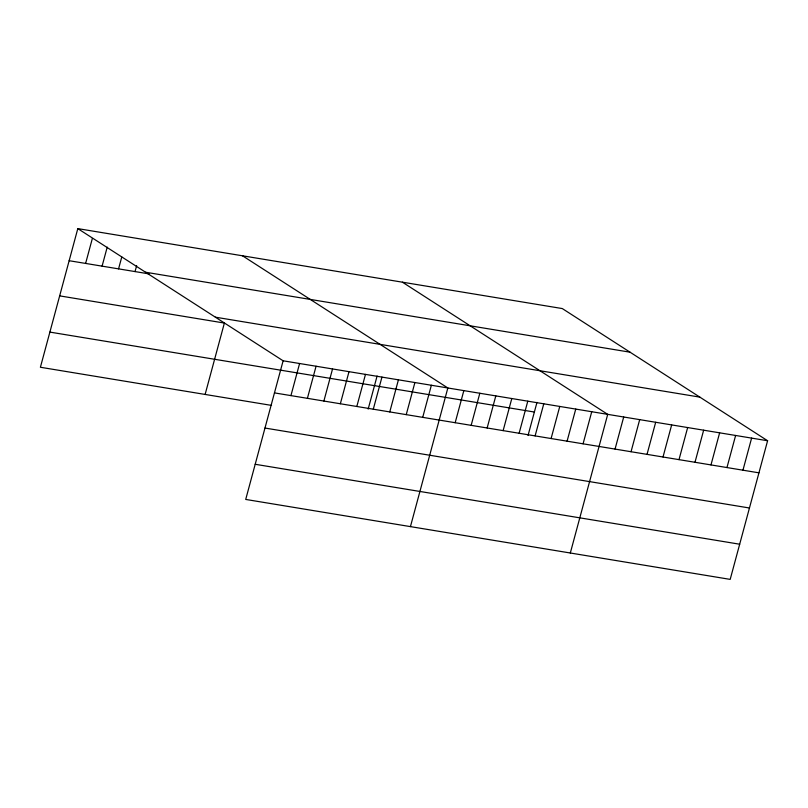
<?xml version="1.0" encoding="UTF-8"?>
<svg xmlns="http://www.w3.org/2000/svg" width="808" height="808" viewBox="0 0 808 808"><rect width="100%" height="100%" fill="white"/><g stroke="black" fill="none" stroke-linecap="round" stroke-linejoin="round"><path stroke-width="1.21" d="M77.81 228.613L283.123 360.792L245.713 499.435L730.19 579.386L767.6 440.744L562.287 308.565L77.81 228.613L40.4 367.256L271.538 405.404M85.618 263.428L92.354 238.471M102.091 266.145L107.222 247.127M118.564 268.862L121.776 256.984M135.037 271.589L136.643 265.64M205.121 394.445L224.382 323.059L59.661 295.869M290.93 395.607L299.596 363.509M307.404 398.324L316.069 366.236M323.877 401.041L332.543 368.953M340.35 403.758L349.006 371.67M356.823 406.485L365.479 374.387M368.165 409.101L377.094 376.003M373.296 409.201L381.952 377.104M389.769 411.918L398.425 379.821M406.242 414.635L414.898 382.538M422.715 417.352L431.371 385.254M410.434 526.614L447.844 387.981L242.531 255.803M455.177 422.705L463.832 390.618M471.155 425.351L479.821 393.254M487.143 427.988L495.809 395.89M503.131 430.624L511.797 398.526M519.12 433.26L527.786 401.172M528.038 435.482L536.977 402.384M535.108 435.896L543.774 403.808M551.096 438.542L559.762 406.444M567.085 441.178L575.75 409.08M583.073 443.814L591.739 411.716M570.317 553.005L607.717 414.363L402.414 282.184M615.05 449.096L623.705 416.999M631.038 451.733L639.694 419.635M647.026 454.369L655.682 422.271M663.014 457.005L671.67 424.907M679.003 459.641L687.659 427.553M694.991 462.287L703.647 430.189M710.979 464.923L719.635 432.825M726.968 467.559L735.623 435.462M742.956 470.195L751.612 438.108M145.561 272.235L630.038 352.187M69.145 260.711L149.157 273.912M215.372 317.18L699.849 397.122M283.123 360.792L767.6 440.744M49.884 332.098L534.371 412.04M274.457 392.89L758.944 472.832M264.974 428.048L749.45 508M255.197 464.277L739.684 544.218"/></g></svg>
